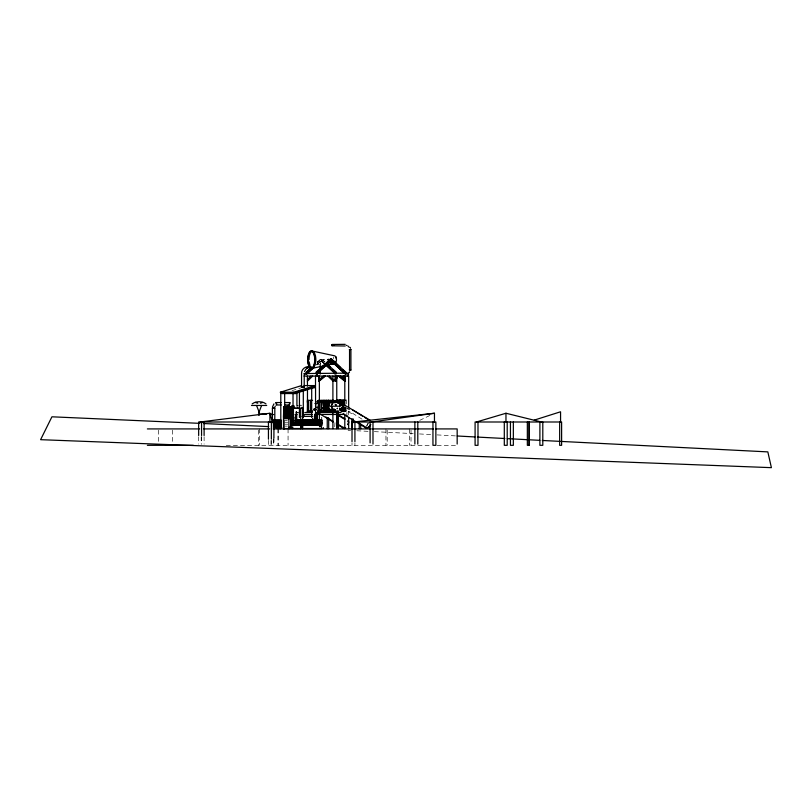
<?xml version="1.0" encoding="UTF-8"?>
<svg xmlns="http://www.w3.org/2000/svg" width="812" height="812" viewBox="0 0 812 812"><rect width="100%" height="100%" fill="white"/><g stroke="black" fill="none" stroke-linecap="round" stroke-linejoin="round"><path stroke-width="0.61" stroke-dasharray="4.06 3.04" d="M333.336 358.701L333.803 356.975M316.629 405.229L317.766 402.864M366.608 425.935L367.085 424.798A4.375 1.553 -58.1 0 1 368.283 422.879M366.669 426.452L368.354 423.072M337.183 409.147L337.822 408.263M317.715 402.265L316.984 403.077A4.375 3.999 -90 0 0 316.467 404.071M317.665 402.539L317.462 400.367L317.187 403.077A4.375 3.999 -90 0 0 316.67 404.071M317.319 362.081L320.984 358.711L325.044 362.081M317.533 361.969L318.081 361.482M317.725 362.081L321.379 358.711M316.406 364.862L320.984 360.66L324.13 363.187M316.802 364.862L321.379 360.66M419.733 420.352L431.07 414.881M292.046 390.643L301.374 387.73M321.379 359.259L321.288 360.102L324.292 359.686L321.379 359.259L321.379 360.112M323.907 359.259L323.907 360.112M316.68 401.382L317.786 401.372M316.771 401.838L317.746 401.828M317.533 361.482L324.83 361.482M317.533 364.395L320.395 364.395L320.395 361.482M314.305 403.351L317.33 403.351M339.69 410.872L340.634 410.872L340.634 408.527M341.578 410.892L340.949 410.892L340.949 408.537M344.714 410.973L345.354 410.973L345.354 407.421M346.105 407.431L346.105 410.994L345.658 407.431M342.38 411.308L344.359 411.308L344.258 406.558M342.238 411.796L344.806 411.796M284.839 420.291L287.357 420.291M284.839 422.24L287.824 422.24M334.98 422.676L334.686 427.488M284.839 424.179L287.824 424.179M284.87 426.127L287.357 426.127M226.274 445.321L431.69 445.321M437.16 445.321L457.166 445.321M346.105 410.994L340.187 410.872L340.187 408.527M342.136 411.4L346.298 411.481L345.841 406.812M348.104 430.34L350.611 430.462M356.854 430.766L368.1 431.324M374.352 431.639L413.156 433.608M419.459 433.943L430.796 434.562M437.089 434.907L455.989 435.922M362.02 419.134L350.287 411.846A15.387 3.096 27.4 0 0 349.14 411.176M324.83 363.918L322.171 361.482L322.07 364.395M324.648 362.081L320.984 358.711L320.984 360.66L323.734 363.187M324.638 363.918L321.978 361.482L321.968 364.395M317.36 408.111L316.639 406.254M411.014 430.187L411.014 445.321M409.654 428.919L409.654 445.321M387.182 430.187L387.182 445.321M385.944 428.919L385.944 445.321M354.925 442.865L354.925 445.321M352.012 442.865L352.012 445.321M348.663 411.116L348.663 414.871M346.886 412.516L346.886 414.465M346.298 399.819L346.298 404.488M345.161 407.411L345.161 410.973M344.907 407.421L344.907 410.973M344.806 407.127L344.795 412.364M344.41 407.401L344.41 410.953L343.77 410.953L343.77 407.401M343.963 407.401L343.963 410.953M343.466 407.391L343.466 410.933L342.826 410.933L342.826 406.203M343.273 407.391L343.273 410.933M343.019 406.213L343.019 410.933M342.522 406.193L342.522 410.913L341.882 410.913L341.882 408.548M342.339 406.193L342.339 410.913M342.075 406.193L342.075 410.913M341.537 407.746L341.537 411.308M341.436 407.746L341.436 411.308M340.999 407.746L341.091 411.308M340.451 408.517L340.451 410.872M340.005 408.517L340.005 410.872M321.187 360.66L321.187 361.482M320.202 361.482L320.293 364.395M317.736 361.482L317.736 364.395M288.067 428.919L288.067 445.321M278.191 428.919L278.191 445.321M277.998 428.919L277.998 445.321M273.898 437.962L273.898 445.321M273.796 439.018L273.796 445.321M273.614 439.018L273.614 445.321M271.35 440.408L271.35 445.321M270.985 440.408L270.985 445.321M268.437 440.408L268.437 445.321M259.404 428.919L259.404 445.321M258.541 430.187L258.541 445.321M204.106 436.734L204.106 444.093M201.559 436.734L201.559 444.093M201.203 436.734L201.203 444.093M198.656 436.734L198.656 444.093M172.459 430.187L172.459 442.804M158.685 430.187L158.685 442.804M317.025 408.406A4.375 3.999 -90 0 1 316.497 407.421M317.218 408.406A4.375 3.999 -90 0 1 316.69 407.421M317.604 406.842A9.054 1.756 26.3 0 1 317.401 405.716M317.928 407.847A12.921 2.507 26.3 0 1 317.035 407.218M341.842 408.466A19.052 3.837 27.4 0 1 352.154 413.968M341.882 407.553A15.387 3.096 27.4 0 1 345.526 409.248M342.299 405.919A22.117 4.456 27.4 0 1 344.044 406.741M337.498 408L336.828 408.872L337.498 408M317.218 400.367L317.025 403.036L317.218 400.367M339.314 410.121L339.314 407.746L339.223 410.121"/><path stroke-width="1.22" d="M304.236 373.479L304.216 387.415L301.353 386.715M324.323 411.055L324.333 406.244L323.562 408.345L321.978 408.111M307.342 402.214L307.545 399.88L307.484 411.542M307.931 411.055L307.992 400.367M337.833 376.057L335.508 381.224L335.163 379.59L336.747 376.057L336.767 399.849M330.291 361.482L330.22 364.395L327.429 364.395L327.429 361.482L334.727 361.482L334.727 364.395L331.864 364.395L331.966 361.482M329.966 402.102L329.997 400.61L328.129 400.61L327.926 404.701C328.667 402.244 331.712 400.651 333.955 402.234M331.844 345.76L331.783 344.765M332.372 345.577L332.372 344.745M311.321 350.835L334.848 355.859C337.071 356.955 336.889 361.472 335.255 363.38M315.127 409.583C314.711 411.714 312.539 408.771 314.599 408.822M286.047 406.589L289.356 406.213L288.443 405.279L287.539 406.213M288.707 406.213L287.976 406.954L287.255 406.213M288.889 406.213L287.976 407.157L287.072 406.213M287.346 406.335L286.159 406.741M275.745 403.158L276.07 402.549L281.074 402.549M285.134 413.562L285.357 412.323M287.722 406.213L288.443 405.492L289.173 406.213M272.446 407.045L273.938 403.879M323.48 407.177L323.714 406.193M321.603 417.754L321.593 418.221M285.611 411.146L285.895 410.03M274.913 407.005L275.278 406.101M304.53 371.581L305.738 369.399L307.667 367.978M261.606 405.462L259.089 411.968L256.562 405.462M331.59 404.701C332.108 402.427 334.96 400.59 337.01 402.234M331.956 404.843L332.352 403.919M337.092 376.057L335.163 379.59M335.163 381.224L337.487 376.057M289.285 403.158L290.046 402.711L289.498 404.944L284.687 404.985M347.952 424.666L348.145 424.28A4.375 1.715 -58.8 0 0 348.713 421.682L347.84 420.819M333.793 344.653L334.3 345.354L333.742 345.547M322.415 423.458L322.445 422.879M296.187 412.019L296.735 412.577L296.136 412.973M370.79 424.514L368.902 427.244L366.618 428.36L344.258 414.729M325.023 404.762L325.125 406.213L325.125 405.492M328.84 403.919L330.179 402.539M339.984 406.213L339.984 404.274L339.984 406.213L325.125 406.213M369.521 426.229L367.247 428.025M345.242 344.339L332.159 344.45M332.23 345.8L345.212 346.003M252.197 403.868C255.739 401.016 262.428 401.016 265.971 403.868M311.006 376.057L307.383 379.6M312.681 376.057L307.383 381.224M306.337 374.119L306.337 372.17L310.915 367.968M306.337 372.17L311.311 367.968M307.251 373.276L313.655 367.389M314.061 367.389L306.733 374.119L306.733 372.17M327.967 361.482L327.622 361.979M316.213 374.119L316.213 372.17L331.276 358.711L345.79 372.17L345.79 374.058L330.88 360.66M316.213 372.17L331.276 358.711L331.276 360.66L316.629 374.119L316.629 372.17M317.127 373.276L327.206 364.02M323.409 376.057L319.004 379.681L318.943 381.224L325.196 376.057M324.993 376.057L319.004 381.224L318.943 376.057L319.207 379.681M332.92 403.128L333.62 402.539M345.638 427.772L343.862 428.431L338.513 425.183M260.439 403.239L262.895 402.366M304.175 373.571L346.724 373.144C348.713 372.83 349.373 375.804 347.221 376.007M295.101 417.429L295.152 418.606M274.03 419.378L274.111 420.088M334.006 402.366L336.046 402.244M259.454 414.11L258.49 414.059L266.559 414.09M293 405.584C294.949 404.965 293.609 408.243 292.665 406.406M291.833 405.584L292.533 405.584M329.865 402.102L330.342 400.61L332.22 400.61L332.22 401.625L332.118 400.61M330.596 402.366L332.879 402.244M333.224 402.366L335.508 402.244M333.742 409.816C331.022 411.491 327.612 408.781 327.764 405.827M293.609 408.03L295.192 408.091L293.264 408.162M349.546 369.937L349.546 349.576M349.322 369.876L350.916 370.028L350.916 349.454L349.322 349.647M276.212 404.823L276.811 404.082L276.07 402.549M312.437 368.059L313.32 367.775A8.374 3.421 -90 0 0 315.797 358.234A8.374 3.421 -90 0 0 312.133 351.342A8.374 3.421 -90 0 0 309.017 359.686M534.286 420.108L560.564 411.785L560.564 421.996M304.043 385.578L315.036 385.578L315.259 386.451L294.066 393.079L280.627 393.079L280.394 392.206L301.597 385.578M303.323 387.243L304.216 386.959L302.429 386.959M280.394 392.206L293.832 392.206L315.036 385.578M282.728 393.556L282.505 392.683L294.746 392.683L312.224 387.212M312.447 388.095L294.979 393.556L294.746 392.683M318.811 401.686L319.816 401.382L319.887 400.367M320.73 410.04L321.461 409.827M476.441 421.996L505.967 413.247L541.34 421.996M302.632 428.685L302.632 408.162L302.064 408.101L300.704 408.182L300.694 428.685M316.995 412.516L318.568 412.476L317.857 412.547M297.649 408.121L298.268 408.182L296.695 408.101M311.321 368.536L322.465 366.161M324.942 365.633L331.134 364.304M331.073 359.32L327.855 359.574L329.997 360.112M330.88 359.259L330.606 359.99L330.88 358.711L339.954 367.125M328.231 360.112L328.231 359.259M371.541 421.996L434.461 413.247L434.461 421.996M200.107 421.996L269.899 413.247L272.436 421.996M302.419 408.182L300.876 408.213M334.991 409.796L333.803 409.674M335.011 410.283L332.159 408.954L331.377 405.827M332.666 409.745L330.829 409.674M334.798 409.796L333.458 409.674M353.474 421.996L434.461 413.247M350.368 349.475L350.906 349.444M335.863 404.752L335.65 405.381L335.843 404.64M350.906 370.039L350.368 370.018M291.153 408.162L292.756 408.142M294.309 407.918L295.182 408.03M289.549 415.49L290.331 415.541M272.406 422.646L272.406 408.142L274.821 408.121L274.791 427.122L276.973 427.122L276.973 420.992M274.05 408.121L274.821 408.111L272.416 408.142M319.623 401.382L322.78 402.224L324.333 405.107L324.323 400.367M321.461 411.055L319.684 411.055L319.684 410.05L320.923 410.04M335.955 356.975L336.351 358.701M333.986 361.482L334.727 361.979L334.189 361.482M311.534 366.943C306.936 365.339 301.333 368.404 301.546 373.479L301.546 387.243M306.439 367.775L313.32 367.613M325.967 364.862L336.036 374.119L336.036 372.17L332.89 369.653M345.79 372.17L342.674 369.643M304.033 376.057L348.663 376.057L348.663 407.36M333.093 381.224L333.143 379.59L329.52 376.057M344.948 376.057L344.948 381.224L338.624 376.057M312.823 386.451L315.259 386.451M333.001 399.88L333.194 402.214M336.148 400.306L337.173 400.306L337.173 402.64M344.714 400.306L342.075 400.306L342.075 405.015M344.907 400.306L345.658 400.306M312.579 400.367L310.813 400.367L310.813 411.055L312.579 411.055M321.907 400.367L323.876 400.367L323.785 411.308M330.778 400.367L332.758 400.367L332.758 402.742M321.126 400.61L319.248 400.61L319.248 411.308L321.126 411.308L321.024 400.61M323.683 400.61L325.561 400.61M332.565 400.61L334.442 400.61L334.442 402.671M334.777 400.61L336.655 400.61M337 400.61L338.878 400.61L338.878 402.985M341.091 400.61L339.223 400.61L339.314 402.985L339.243 400.306M341.436 400.61L344.359 400.61L344.258 405.361M319.887 401.382L319.684 400.367L321.653 400.367L321.562 411.308M321.653 401.595L320.669 401.372M321.907 401.798L322.1 400.367M284.819 402.549L289.823 402.549M323.876 403.686L324.13 405.107L324.12 400.367L326.099 400.367L326.099 411.055L324.12 411.055L324.14 406.244L323.876 407.736M276.486 404.985L281.175 404.985M251.466 405.462L266.712 405.462M283.723 407.167L293.65 407.167M328.221 407.705L328.221 411.308M291.041 408.142L292.584 408.142M296.339 408.162L298.268 408.162M321.613 408.162L323.552 408.162M319.684 410.05L319.887 411.055M330.342 410.019L330.443 411.308L332.22 411.308L332.22 410.283L332.118 411.308M332.666 410.233L332.666 411.308M337.457 410.882L336.99 428.624M330.535 411.055L328.566 411.055L328.566 408.68M330.778 411.055L332.758 411.055M323.338 411.308L321.471 411.308L321.471 400.61L323.338 400.61L323.247 405.361M325.906 411.308L327.784 411.308L327.784 400.61L325.906 400.61L326.008 411.308L325.896 400.367M328.129 411.308L329.997 411.308L329.997 409.806L329.895 411.308M332.565 411.308L334.442 411.308L334.442 409.268M336.655 411.308L334.777 411.308L334.879 409.603M307.291 411.542L312.387 411.542M318.304 411.542L333.194 411.542L333.194 409.207M337.406 411.796L318.801 411.796L318.801 400.123L318.903 411.796M258.622 411.968L259.556 411.968M297.304 412.577L298.197 412.577M304.774 412.516L312.092 412.516M341.101 412.516L317.045 412.537M316.619 412.983L318.933 412.983M316.619 413.714L318.933 413.714M270.132 414.09L272.507 414.09M295.081 414.506L297.121 414.506M312.234 414.465L303.942 414.465L303.942 416.404M318.192 414.465L343.567 414.465M269.96 414.577L273.614 414.577M317.238 414.749L314.579 414.749L314.579 422.524L317.238 422.524M289.082 415.49L290.655 415.49M288.585 416.404L291.153 416.404M302.044 416.404L312.711 416.404M288.585 416.891L291.153 416.891M284.515 417.135L289.691 417.135M293.65 417.135L290.463 417.135L290.463 407.167M284.707 417.622L293.203 417.622M328.434 418.089L327.246 418.089L327.246 428.716M284.383 418.353L293.183 418.353M284.707 418.667L293.406 418.667M352.844 419.073L351.819 419.073L351.819 428.695M274.111 419.733L280.82 419.733M290.757 419.845L290.858 425.315L293.274 425.275M296.421 419.845L296.512 425.315M297.598 419.926L313.422 419.926L313.503 425.072M293.629 420.088L292.645 420.088L292.645 425.072L293.629 425.072L293.497 414.506M295.213 420.088L296.299 420.088L296.197 425.072M296.553 420.088L297.639 420.088L297.639 425.062L295.213 425.062M300.684 420.088L299.212 420.088L299.212 425.062L300.684 425.062M302.653 420.088L303.739 420.088L303.739 425.072L302.653 425.072M314.386 420.088L313.3 420.088L313.3 425.072L314.386 425.072L314.609 414.262L314.63 425.072L315.716 425.072L315.624 414.749M314.63 420.088L315.716 420.088M315.959 420.088L317.045 420.088M321.603 420.088L319.958 420.088L319.958 425.072L321.603 425.072M281.571 420.992L273.603 420.992L273.603 427.122L273.999 420.992M314.224 421.875L298.39 421.875L298.39 419.926M273.898 421.996L198.656 421.996L198.656 435.506M295.081 423.143L296.593 423.143M314.386 423.011L317.431 423.011M294.776 423.387L297.243 423.387M300.491 423.326L299.181 423.326L299.181 421.875M302.937 423.326L315.533 423.326M359.259 423.316L359.259 428.797M301.059 424.138L301.15 427.589L300.907 419.845M301.496 424.138L302.49 424.138L302.49 427.589L301.496 427.589M294.989 425.315L321.826 425.315L321.826 419.845L321.633 425.315M319.431 426.615L321.542 426.615L321.542 427.589M293.02 427.224L289.133 427.224L289.133 428.553M281.774 427.609L273.4 427.609L273.4 420.504L273.959 420.504L273.898 437.962M278.313 428.066L277.521 428.431M280.942 428.553L276.719 428.553M284.758 428.553L322.141 428.553M147.378 428.919L199.661 428.919M203.771 428.919L269.726 428.919M273.116 428.919L370.566 428.919M371.744 428.919L433.476 428.919M435.679 428.919L457.166 428.919L457.166 444.062M147.378 445.321L193.357 445.321M323.48 408.233L322.679 408.162M268.731 426.604L203.497 423.519M199.742 423.346L51.927 416.8L40.6 439.678L771.4 467.661L767.837 451.888L542.264 440.469M258.977 412.587L259.13 412.709M477.375 437.079L504.831 438.51M507.327 438.642L539.767 440.337M457.247 435.993L474.878 436.947M255.272 402.366L257.739 403.239M335.041 373.195L334.848 374.119M318.872 409.766L319.887 410.05M296.329 413.338L296.421 411.785M345.161 405.411L370.201 420.291M343.06 413.572L344.491 414.303M345.892 415.054L347.282 415.825M324.648 406.599L327.865 408.537M338.563 415.013L344.988 418.901M325.49 407.644L327.632 408.943M339.406 416.069L344.755 419.307M325.876 417.003L333.377 421.54M338.736 424.788L344.095 428.025M319.217 413.521L333.153 421.946M352.621 409.948L362.517 416.079M364.639 417.398L368.881 420.037M358.417 422.676L366.882 427.944M317.238 376.007C315.878 375.469 317.451 371.642 317.431 374.119M340.644 376.057L344.948 379.691L340.441 376.057M338.827 376.057L344.948 381.224M347.972 421.245L348.429 421.986A3.908 1.533 -58.8 0 1 347.922 424.321M343.862 428.431L343.527 428.127A4.375 1.715 -58.8 0 1 343.354 427.599M329.987 409.258L328.728 407.797M327.794 364.598L336.036 372.17M327.398 364.598L330.149 367.125M325.571 364.862L334.727 373.276M345.394 374.058L332.687 362.335L345.394 374.109M327.865 376.057L333.143 381.224M333.072 409.258L332.037 407.797M366.618 428.36L366.283 427.498M337.782 403.138L337.366 400.306L341.882 400.306L341.882 405.015M350.195 347.394L350.51 348.064M344.227 376.057L345.029 377.824M343.882 376.057L345.476 379.59M343.486 376.057L344.887 379.163M343.141 376.057L345.476 381.224M310.022 365.613L309.128 361.858M313.158 385.974L313.615 387.73M293.832 392.206L294.066 393.079M323.46 404.183L323.714 405.168M328.312 405.838L328.403 406.853M327.865 405.827L327.967 406.964M296.664 414.262L296.695 423.387M559.661 421.996L559.661 445.321L561.61 445.321L561.61 421.996L475.091 421.996L475.091 445.321L477.994 445.321L477.994 421.996M542.802 421.996L542.802 445.321L539.889 445.321L539.889 421.996M529.282 421.996L529.282 445.321L527.343 445.321L527.343 421.996M529.038 421.996L529.038 445.321M513.346 421.996L513.346 445.321L510.443 445.321L510.443 421.996M507.206 421.996L507.206 445.321L504.303 445.321L504.303 421.996M505.967 413.247L505.967 421.996M432.948 421.996L432.948 445.321L435.861 445.321L435.861 421.996L352.012 421.996L352.012 441.637M417.794 421.996L417.794 444.093M414.881 421.996L414.881 444.093M372.992 421.996L372.992 444.093M370.089 421.996L370.089 442.865M360.711 424.412L360.711 428.797M354.925 421.996L354.925 441.637M353.271 419.073L353.271 422.687M348.663 417.378L348.663 428.645M346.724 373.144L346.724 374.119M344.795 376.057L344.795 406.112M344.795 414.871L344.795 428.645M343.963 400.306L343.963 405.036M343.77 400.306L343.77 405.036M343.466 400.306L343.466 405.026M343.019 400.306L343.019 405.026M342.826 400.306L342.826 405.026M342.522 400.306L342.522 405.015M341.537 400.61L341.537 405.361M341.395 400.306L341.436 404.173M341.131 400.306L341.091 404.173M340.949 400.306L340.949 403.828M340.634 400.306L340.634 403.828M340.451 400.306L340.451 402.65M340.187 400.306L340.187 403.828M340.005 400.306L340.005 403.828M339.69 400.306L339.69 402.65M339.507 400.306L339.507 402.65M339.061 400.306L339.061 402.65M338.777 400.61L338.777 402.985M338.442 410.882L338.442 428.624M338.299 400.306L338.299 402.64M338.117 400.306L338.117 402.64M337.812 400.306L337.812 402.64M336.767 411.116L336.767 428.645M335.843 400.61L335.752 402.803M335.508 376.057L335.508 381.224M335.163 376.057L335.143 381.224M334.524 364.395L332.057 361.482L332.057 364.395M334.341 400.61L334.341 402.671M334.341 409.268L334.341 411.308M332.9 376.057L332.9 399.849M332.9 411.116L332.9 428.645M332.555 400.367L332.555 402.742M330.981 400.367L330.981 402.742M330.535 402.742L330.535 400.367L328.566 400.367L328.566 402.742M328.758 400.367L328.758 403.929M328.758 407.492L328.758 411.055M328.698 418.089L328.698 428.716M328.119 400.367L328.119 411.055M327.622 361.482L327.622 364.395M326.536 400.367L326.536 411.055M325.46 400.61L325.561 411.308L323.683 411.308L323.683 400.367M323.338 407.746L323.247 411.308M323.318 427.589L323.318 428.553M321.41 420.088L321.41 425.072M320.222 365.268L320.222 374.119M320.151 420.088L320.151 425.072M319.766 425.275L319.766 426.615M319.512 420.088L319.512 425.072M319.37 376.057L319.37 419.875M319.207 376.057L319.207 381.224M318.903 412.516L318.903 414.465M318.822 420.088L318.822 425.072M318.182 420.088L318.182 425.072M317.492 420.088L317.492 425.072M317.056 414.749L317.045 425.072L315.959 425.072L316.02 414.749M316.842 414.749L316.853 425.072M316.639 414.749L316.639 422.524M316.467 414.749L316.467 422.524M316.244 414.749L316.162 425.072M315.503 376.057L315.503 387.324M315.553 415.013L315.553 387.73L311.696 387.73L311.686 417.49M315.523 420.088L315.533 425.275M315.421 414.749L315.421 422.524M315.249 414.749L315.249 420.301M315.026 414.749L315.026 422.524M314.833 414.749L314.833 425.072M314.406 408.801L314.406 410.375M314.183 420.088L314.183 425.072M312.853 420.088L312.853 425.072M312.63 418.353L312.63 419.926M312.163 420.088L312.163 425.072M311.524 420.088L311.524 425.072M311.006 400.367L311.006 411.055M310.834 420.088L310.834 425.072M310.367 400.367L310.367 411.055M310.194 420.088L310.194 425.072M309.504 420.088L309.504 425.072M308.864 420.088L308.864 425.072M308.174 420.088L308.174 425.072M307.535 420.088L307.535 425.072M307.372 376.057L307.474 386.076M307.474 389.831L307.474 412.364M306.845 420.088L306.845 425.072M306.195 420.088L306.195 425.072M305.545 373.144L305.545 374.119M305.505 420.088L305.505 425.072M304.865 420.088L304.865 425.072M304.175 420.088L304.175 425.072M303.536 420.088L303.536 425.072M303.302 390.207L303.302 417.49M302.846 420.088L302.846 425.072M301.597 424.138L301.597 427.589M300.491 420.088L300.491 425.275M299.435 391.445L299.435 417.49M299.415 420.088L299.415 425.062M298.765 420.088L298.765 425.062M298.075 420.088L298.075 425.062M297.436 420.088L297.436 425.062M296.918 406.091L296.918 393.556L280.8 393.556L280.8 428.645M296.745 420.088L296.745 425.062M296.431 414.506L296.421 425.315M296.106 420.088L296.106 425.062M295.872 414.506L295.872 423.143M295.68 414.506L295.68 423.143M295.406 420.088L295.304 425.072M295.192 419.845L295.192 425.315M293.426 407.167L293.426 417.135M293.03 393.556L293.03 419.865M292.858 407.167L292.858 417.135M292.665 407.167L292.635 417.135M292.442 407.167L292.442 417.135M292.31 427.224L292.31 428.553M292.198 420.088L292.198 425.072M291.873 407.167L291.873 417.135M291.67 407.167L291.65 417.135M291.447 407.167L291.447 417.135M291.082 420.088L291.082 425.072M290.909 425.275L290.909 427.224M290.879 407.167L290.879 417.135M290.676 407.167L290.655 417.135M289.884 407.167L289.884 413.399M289.661 407.167L289.661 414.638M289.468 407.167L289.468 417.135M288.899 416.891L288.899 428.716M288.676 407.167L288.676 417.135M288.473 407.167L288.473 417.135M287.905 407.167L287.905 417.135M287.712 407.167L287.712 417.135M287.681 407.167L287.681 417.135M287.489 407.167L287.489 417.135M286.91 407.167L286.91 417.135M286.697 407.167L286.717 417.135M286.494 407.167L286.494 417.135M285.925 407.167L285.925 417.135M285.722 407.167L285.702 417.135M285.499 407.167L285.499 417.135M284.931 412.151L284.931 417.135M284.667 393.556L284.707 409.664M284.738 412.151L284.667 418.616M284.515 407.167L284.515 413.399M284.007 420.271L284.007 429.365M283.946 407.167L283.946 413.399M283.52 418.353L283.52 428.553M281.216 420.504L281.216 427.609M281.023 420.992L281.023 427.122L279.541 427.122L279.541 420.992M280.739 420.992L280.739 427.122M280.536 420.992L280.495 427.122M280.14 420.992L280.099 427.122M279.937 420.992L279.937 427.122M279.348 420.992L279.348 427.122L277.166 427.122L277.166 420.992M278.912 420.992L278.952 427.122M278.354 420.992L278.313 427.122M278.161 420.992L278.161 427.122M277.724 420.992L277.765 427.122M277.562 420.992L277.562 427.122M276.577 420.992L276.577 427.122M275.978 420.992L275.938 427.122M275.775 420.992L275.775 427.122M275.339 420.992L275.38 427.122M275.187 420.992L275.187 427.122M274.588 420.992L274.588 427.122L274.192 420.992M271.35 421.996L271.35 439.19M269.899 413.247L269.899 421.996M268.437 421.996L268.437 439.19M204.106 421.996L204.106 435.506M201.559 421.996L201.559 435.506M346.348 345.313A5.42 4.953 -90 0 1 346.897 345.486M347.912 346.034A5.42 4.953 -90 0 1 349.16 347.292M349.546 371.784A5.369 4.902 -90 0 1 349.231 372.322M348.866 372.83A5.369 4.902 -90 0 1 348.45 373.276M347.983 373.672A5.369 4.902 -90 0 1 347.485 373.997M298.359 424.483A2.243 0.913 -90 0 1 299.943 424.818M297.618 423.549A2.243 0.913 -90 0 1 298.613 424.818M297.639 423.752A2.05 0.832 -90 0 1 298.542 424.899M315.513 424.087A2.05 0.832 -90 0 1 315.797 424.899M315.553 423.945A2.223 0.903 -90 0 1 315.858 424.818M297.771 405.848A2.913 1.188 -90 0 1 297.902 405.635M300.785 405.34A2.913 1.188 -90 0 1 301.069 405.635M290.077 414.374A2.913 2.659 -90 0 1 290.655 413.43M291.203 412.963A2.913 2.659 -90 0 1 291.843 412.679M316.589 409.583A2.913 1.188 -90 0 1 317.431 410.436M317.736 411.745A2.913 1.188 -90 0 1 317.776 412.506M343.791 427.762A3.908 1.533 -58.8 0 1 343.638 427.285M347.566 408.497A22.117 4.456 27.4 0 1 349.302 409.421M293.558 406.284A2.487 0.893 -90 0 1 293.832 406.599M324.049 405.614A3.025 3.015 -90 0 1 324.353 405.452M307.789 400.367L307.738 411.055L310.56 411.055L310.56 400.367L307.789 400.367M258.784 414.455L259.018 415.044L258.784 414.455M328.281 404.904L329.043 405.34L328.281 404.904M328.434 405.097L328.921 404.894L328.434 405.097M335.285 404.762L335.914 404.965L335.326 404.691M312.204 367.775L310.438 367.775A8.374 3.421 -90 0 1 308.53 354.885A8.374 3.421 -90 0 1 314.122 354.885A8.374 3.421 -90 0 1 312.204 367.775M328.312 400.367L326.343 400.367L326.343 411.055L328.312 411.055L328.312 400.367M283.743 406.68L283.52 417.622L283.743 406.68M292.3 420.088L290.98 420.088L290.98 425.072L292.3 425.072L292.3 420.088M298.968 420.088L297.882 420.088L297.882 425.062L298.968 425.062L298.968 420.088M305.068 420.088L303.982 420.088L303.982 425.072L305.068 425.072L305.068 420.088M306.398 420.088L305.312 420.088L305.312 425.072L306.398 425.072L306.398 420.088M307.728 420.088L306.642 420.088L306.642 425.072L307.728 425.072L307.728 420.088M309.057 420.088L307.971 420.088L307.971 425.072L309.057 425.072L309.057 420.088M310.387 420.088L309.311 420.088L309.311 425.072L310.387 425.072L310.387 420.088M311.727 420.088L310.641 420.088L310.641 425.072L311.727 425.072L311.727 420.088M313.056 420.088L311.97 420.088L311.97 425.072L313.056 425.072L313.056 420.088M318.385 420.088L317.299 420.088L317.299 425.072L318.385 425.072L318.385 420.088M319.715 420.088L318.629 420.088L318.629 425.072L319.715 425.072L319.715 420.088M278.749 427.122L278.749 420.992L278.709 427.122M276.374 427.122L276.374 420.992L276.334 427.122M313.879 365.948A8.851 3.613 -90 0 0 312.255 351.139A8.851 3.613 -90 0 0 307.839 361.979A8.851 3.613 -90 0 0 313.879 365.948"/></g></svg>
